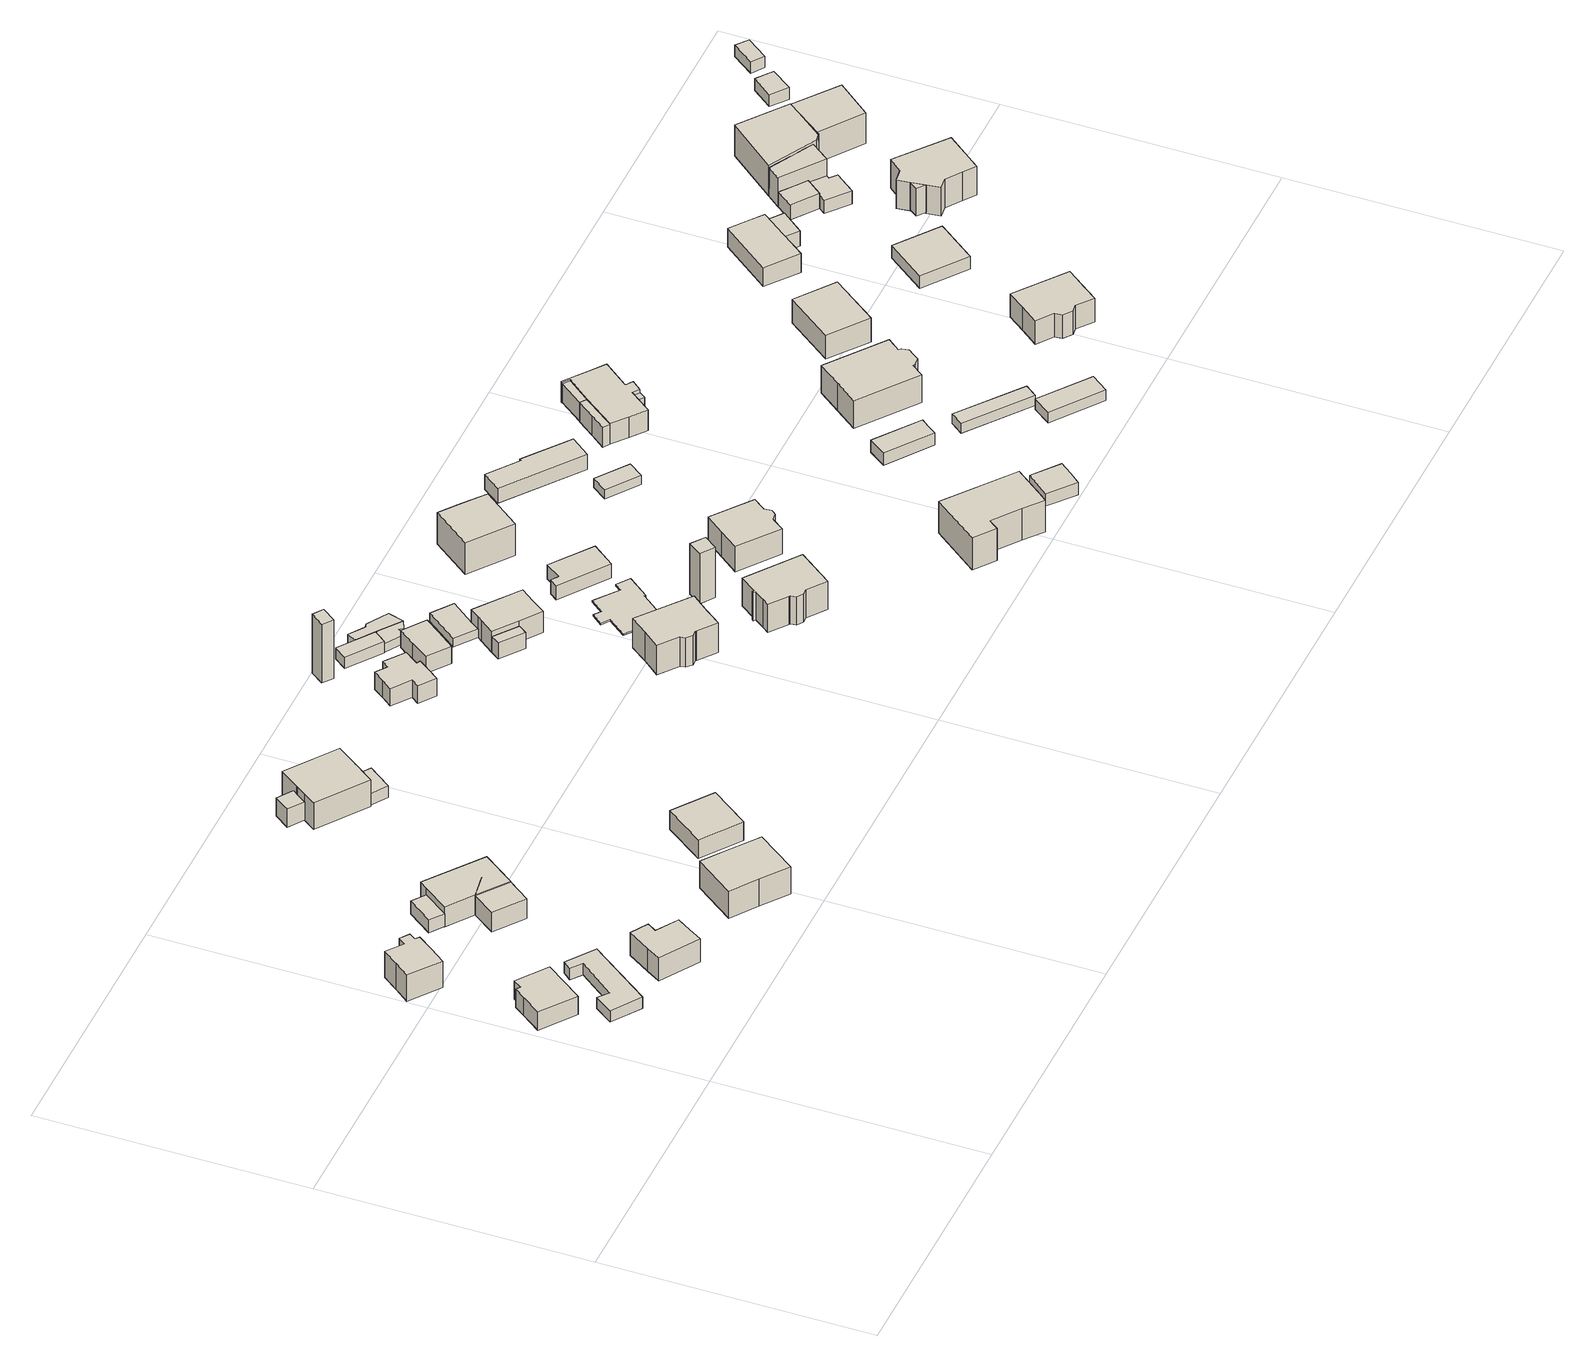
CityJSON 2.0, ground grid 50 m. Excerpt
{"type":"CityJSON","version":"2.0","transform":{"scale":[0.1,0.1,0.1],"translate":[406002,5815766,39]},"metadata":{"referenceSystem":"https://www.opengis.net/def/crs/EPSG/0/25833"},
"CityObjects":{
"building1":{"type":"Building","attributes":{"Gemeindeschluessel":"11000010","BezugspunktDach":"2200","function":"31001_1010","measuredHeight":4.3,"storeysAboveGround":1},"address":[{"country":"Germany","locality":"Berlin","thoroughfareNumber":"109","thoroughfareName":"Lehnitzstraße"}],"geometry":[{"type":"Solid","lod":"1","boundaries":[[[[0,1,2,3,4,5,6,7]],[[8,9,10,11,12,13,14,15]],[[8,15,7,6]],[[9,8,6,5]],[[10,9,5,4]],[[11,10,4,3]],[[12,11,3,2]],[[13,12,2,1]],[[14,13,1,0]],[[15,14,0,7]]]]}]},
"building2":{"type":"Building","attributes":{"Gemeindeschluessel":"11000010","BezugspunktDach":"2200","function":"31001_1010","measuredHeight":7.33,"storeysAboveGround":1},"address":[{"country":"Germany","locality":"Berlin","thoroughfareNumber":"107","thoroughfareName":"Lehnitzstraße"}],"geometry":[{"type":"Solid","lod":"1","boundaries":[[[[16,17,18,19,20,21,22,23,24,25]],[[26,27,28,29,30,31,32,33,34,35]],[[26,35,25,24]],[[27,26,24,23]],[[28,27,23,22]],[[29,28,22,21]],[[30,29,21,20]],[[31,30,20,19]],[[32,31,19,18]],[[33,32,18,17]],[[34,33,17,16]],[[35,34,16,25]]]]}]},
"building3":{"type":"Building","attributes":{"Gemeindeschluessel":"11000010","BezugspunktDach":"2200","function":"31001_2723","measuredHeight":3.1,"storeysAboveGround":1},"address":[{"country":"Germany","locality":"Berlin","thoroughfareNumber":"109 (1)","thoroughfareName":"Lehnitzstraße"}],"geometry":[{"type":"Solid","lod":"1","boundaries":[[[[36,37,38,39,40,41,42,43]],[[44,45,46,47,48,49,50,51]],[[44,51,43,42]],[[45,44,42,41]],[[46,45,41,40]],[[47,46,40,39]],[[48,47,39,38]],[[49,48,38,37]],[[50,49,37,36]],[[51,50,36,43]]]]}]},
"building4":{"type":"Building","attributes":{"Gemeindeschluessel":"11000010","BezugspunktDach":"2200","function":"31001_1010","measuredHeight":5.7,"storeysAboveGround":1},"address":[{"country":"Germany","locality":"Berlin","thoroughfareNumber":"100","thoroughfareName":"Paul-Wegener-Straße"}],"geometry":[{"type":"Solid","lod":"1","boundaries":[[[[52,53,54,55,56,57,58,59]],[[60,61,62,63,64,65,66,67]],[[60,67,59,58]],[[61,60,58,57]],[[62,61,57,56]],[[63,62,56,55]],[[64,63,55,54]],[[65,64,54,53]],[[66,65,53,52]],[[67,66,52,59]]]]}]},
"building5":{"type":"Building","attributes":{"Gemeindeschluessel":"11000010","BezugspunktDach":"2200","function":"31001_2463","measuredHeight":2.73,"storeysAboveGround":1},"address":[{"country":"Germany","locality":"Berlin","thoroughfareNumber":"98 (1)","thoroughfareName":"Paul-Wegener-Straße"}],"geometry":[{"type":"Solid","lod":"1","boundaries":[[[[68,69,70,71]],[[72,73,74,75]],[[72,75,71,70]],[[73,72,70,69]],[[74,73,69,68]],[[75,74,68,71]]]]}]},
"building6":{"type":"Building","attributes":{"Gemeindeschluessel":"11000010","function":"31001_1010"},"address":[{"country":"Germany","locality":"Berlin","thoroughfareNumber":"98","thoroughfareName":"Paul-Wegener-Straße"}],"children":["building6-1","building6-2"]},
"building6-1":{"type":"BuildingPart","attributes":{"BezugspunktDach":"2200","measuredHeight":5.23,"storeysAboveGround":1},"parents":["building6"],"geometry":[{"type":"Solid","lod":"1","boundaries":[[[[76,77,78,79,80,81]],[[82,83,84,85,86,87]],[[82,87,81,80]],[[83,82,80,79]],[[84,83,79,78]],[[85,84,78,77]],[[86,85,77,76]],[[87,86,76,81]]]]}]},
"building6-2":{"type":"BuildingPart","attributes":{"BezugspunktDach":"2200","measuredHeight":5.06,"storeysAboveGround":1},"parents":["building6"],"geometry":[{"type":"Solid","lod":"1","boundaries":[[[[88,89,90,91,92]],[[86,93,85,94,95]],[[86,95,92,91]],[[93,86,91,90]],[[85,93,90,89]],[[94,85,89,88]],[[95,94,88,92]]]]}]},
"building7":{"type":"Building","attributes":{"Gemeindeschluessel":"11000010","BezugspunktDach":"2200","function":"31001_1010","measuredHeight":5.79,"storeysAboveGround":2},"address":[{"country":"Germany","locality":"Berlin","thoroughfareNumber":"102, 102A","thoroughfareName":"Paul-Wegener-Straße"}],"geometry":[{"type":"Solid","lod":"1","boundaries":[[[[96,97,98,99,100,101]],[[102,103,104,105,106,107]],[[102,107,101,100]],[[103,102,100,99]],[[104,103,99,98]],[[105,104,98,97]],[[106,105,97,96]],[[107,106,96,101]]]]}]},
"building8":{"type":"Building","attributes":{"Gemeindeschluessel":"11000010","BezugspunktDach":"2200","function":"31001_1010","measuredHeight":4.45,"storeysAboveGround":1},"address":[{"country":"Germany","locality":"Berlin","thoroughfareNumber":"102B","thoroughfareName":"Paul-Wegener-Straße"}],"geometry":[{"type":"Solid","lod":"1","boundaries":[[[[108,109,110,111]],[[112,113,114,115]],[[112,115,111,110]],[[113,112,110,109]],[[114,113,109,108]],[[115,114,108,111]]]]}]},
"building9":{"type":"Building","attributes":{"Gemeindeschluessel":"11000010","function":"31001_1010"},"address":[{"country":"Germany","locality":"Berlin","thoroughfareNumber":"97","thoroughfareName":"Paul-Wegener-Straße"}],"children":["building9-1","building9-2"]},
"building9-1":{"type":"BuildingPart","attributes":{"BezugspunktDach":"2200","measuredHeight":7.8,"storeysAboveGround":2},"parents":["building9"],"geometry":[{"type":"MultiSurface","lod":"1","boundaries":[[[116,117,118,119,120,121,122,123,124,125]],[[126,127,128,129,130,131,132,133,134,135]],[[126,135,125,124]],[[136,137,124,123]],[[127,126,138,139,140]],[[141,136,140,142,128,127,123,122]],[[129,128,142,143,144,141,122,121]],[[130,129,121,120]],[[131,130,120,119]],[[132,131,119,118]],[[133,132,118,117]],[[134,133,117,116]],[[135,134,116,125]],[[140,139,138,137,136]],[[142,140,136,141]],[[141,144,143,142]]]}]},
"building9-2":{"type":"BuildingPart","attributes":{"BezugspunktDach":"2200","measuredHeight":3.85,"storeysAboveGround":2},"parents":["building9"],"geometry":[{"type":"MultiSurface","lod":"1","boundaries":[[[137,144,145,146]],[[147,143,139,148]],[[147,148,146,145]],[[143,147,145,144]],[[148,139,137,146]],[[139,140,136,137]],[[142,141,136,140]],[[143,144,141,142]]]}]},
"building10":{"type":"Building","attributes":{"Gemeindeschluessel":"11000010","BezugspunktDach":"2200","function":"31001_2463","measuredHeight":2.46,"storeysAboveGround":1},"address":[{"country":"Germany","locality":"Berlin","thoroughfareNumber":"97 (1)","thoroughfareName":"Paul-Wegener-Straße"}],"geometry":[{"type":"Solid","lod":"1","boundaries":[[[[149,150,151,152]],[[131,153,154,155]],[[131,155,152,151]],[[153,131,151,150]],[[154,153,150,149]],[[155,154,149,152]]]]}]},
"building11":{"type":"Building","attributes":{"Gemeindeschluessel":"11000010","BezugspunktDach":"2200","function":"31001_1010","measuredHeight":6.03,"storeysAboveGround":1},"address":[{"country":"Germany","locality":"Berlin","thoroughfareNumber":"99","thoroughfareName":"Paul-Wegener-Straße"}],"geometry":[{"type":"Solid","lod":"1","boundaries":[[[[156,157,158,159,160,161,162,163,164,165,166,167]],[[168,169,170,171,172,173,174,175,176,177,178,179]],[[168,179,167,166]],[[169,168,166,165]],[[170,169,165,164]],[[171,170,164,163]],[[172,171,163,162]],[[173,172,162,161]],[[174,173,161,160]],[[175,174,160,159]],[[176,175,159,158]],[[177,176,158,157]],[[178,177,157,156]],[[179,178,156,167]]]]}]},
"building12":{"type":"Building","attributes":{"Gemeindeschluessel":"11000010","BezugspunktDach":"2200","function":"31001_2723","measuredHeight":12.54,"storeysAboveGround":1},"address":[{"country":"Germany","locality":"Berlin","thoroughfareNumber":"103 (1)","thoroughfareName":"Lehnitzstraße"}],"geometry":[{"type":"Solid","lod":"1","boundaries":[[[[180,181,182,183]],[[184,185,186,187]],[[184,187,183,182]],[[185,184,182,181]],[[186,185,181,180]],[[187,186,180,183]]]]}]},
"building13":{"type":"Building","attributes":{"Gemeindeschluessel":"11000010","BezugspunktDach":"2200","function":"31001_2000","measuredHeight":2.83,"storeysAboveGround":1},"address":[{"country":"Germany","locality":"Berlin","thoroughfareNumber":"99 (1)","thoroughfareName":"Paul-Wegener-Straße"}],"geometry":[{"type":"Solid","lod":"1","boundaries":[[[[188,189,190,191,192]],[[193,194,195,196,197]],[[193,197,192,191]],[[194,193,191,190]],[[195,194,190,189]],[[196,195,189,188]],[[197,196,188,192]]]]}]},
"building14":{"type":"Building","attributes":{"Gemeindeschluessel":"11000010","BezugspunktDach":"2200","function":"31001_2723","measuredHeight":3.94,"storeysAboveGround":1},"address":[{"country":"Germany","locality":"Berlin","thoroughfareNumber":"99 (3)","thoroughfareName":"Paul-Wegener-Straße"}],"geometry":[{"type":"Solid","lod":"1","boundaries":[[[[198,199,200,201,202,203]],[[204,205,206,207,208,209]],[[204,209,203,202]],[[205,204,202,201]],[[206,205,201,200]],[[207,206,200,199]],[[208,207,199,198]],[[209,208,198,203]]]]}]},
"building15":{"type":"Building","attributes":{"Gemeindeschluessel":"11000010","BezugspunktDach":"2200","function":"31001_2723","measuredHeight":1.78,"storeysAboveGround":1},"address":[{"country":"Germany","locality":"Berlin","thoroughfareNumber":"99 (2)","thoroughfareName":"Paul-Wegener-Straße"}],"geometry":[{"type":"Solid","lod":"1","boundaries":[[[[210,211,212,213,214,215,216]],[[217,218,219,220,221,222,223]],[[217,223,216,215]],[[218,217,215,214]],[[219,218,214,213]],[[220,219,213,212]],[[221,220,212,211]],[[222,221,211,210]],[[223,222,210,216]]]]}]},
"building16":{"type":"Building","attributes":{"Gemeindeschluessel":"11000010","BezugspunktDach":"2200","function":"31001_2723","measuredHeight":1.77,"storeysAboveGround":1},"address":[{"country":"Germany","locality":"Berlin","thoroughfareNumber":"101 (2)","thoroughfareName":"Lehnitzstraße"}],"geometry":[{"type":"Solid","lod":"1","boundaries":[[[[214,213,224,225,226,227,228]],[[229,230,231,232,219,218,233]],[[229,233,228,227]],[[230,229,227,226]],[[231,230,226,225]],[[232,231,225,224]],[[219,232,224,213]],[[218,219,213,214]],[[233,218,214,228]]]]}]},
"building17":{"type":"Building","attributes":{"Gemeindeschluessel":"11000010","BezugspunktDach":"2200","function":"31001_1010","measuredHeight":7.91,"storeysAboveGround":2},"address":[{"country":"Germany","locality":"Berlin","thoroughfareNumber":"103","thoroughfareName":"Paul-Wegener-Straße"}],"geometry":[{"type":"Solid","lod":"1","boundaries":[[[[234,235,236,237,238,239,240,241,242,243,244,245]],[[246,247,248,249,250,251,252,253,254,255,256,257]],[[246,257,245,244]],[[247,246,244,243]],[[248,247,243,242]],[[249,248,242,241]],[[250,249,241,240]],[[251,250,240,239]],[[252,251,239,238]],[[253,252,238,237]],[[254,253,237,236]],[[255,254,236,235]],[[256,255,235,234]],[[257,256,234,245]]]]}]},
"building18":{"type":"Building","attributes":{"Gemeindeschluessel":"11000010","function":"31001_1010"},"address":[{"country":"Germany","locality":"Berlin","thoroughfareNumber":"101","thoroughfareName":"Paul-Wegener-Straße"}],"children":["building18-1","building18-2"]},
"building18-1":{"type":"BuildingPart","attributes":{"BezugspunktDach":"2200","measuredHeight":5.55,"storeysAboveGround":1},"parents":["building18"],"geometry":[{"type":"MultiSurface","lod":"1","boundaries":[[[258,259,260,261,262,263,264,265]],[[266,267,268,269,270,271,272,273]],[[266,273,265,264]],[[267,266,264,263]],[[268,267,263,262]],[[269,268,262,261]],[[270,269,261,260]],[[271,270,260,259]],[[272,271,259,258]],[[274,275,272,258,265]],[[276,273,272,275,274]]]}]},
"building18-2":{"type":"BuildingPart","attributes":{"BezugspunktDach":"2200","measuredHeight":3.36,"storeysAboveGround":1},"parents":["building18"],"geometry":[{"type":"Solid","lod":"1","boundaries":[[[[277,275,274,278]],[[273,272,279,280]],[[273,280,278,274]],[[279,272,275,277]],[[280,279,277,278]],[[273,274,275,272]]]]}]},
"building19":{"type":"Building","attributes":{"Gemeindeschluessel":"11000010","BezugspunktDach":"2200","function":"31001_2000","measuredHeight":1.74,"storeysAboveGround":1},"address":[{"country":"Germany","locality":"Berlin","thoroughfareNumber":"101 (1)","thoroughfareName":"Paul-Wegener-Straße"}],"geometry":[{"type":"Solid","lod":"1","boundaries":[[[[281,282,283,284,285]],[[286,287,268,267,288]],[[286,288,285,284]],[[287,286,284,283]],[[268,287,283,282]],[[267,268,282,281]],[[288,267,281,285]]]]}]},
"building20":{"type":"Building","attributes":{"Gemeindeschluessel":"11000010","BezugspunktDach":"2200","function":"31001_1010","measuredHeight":0.21,"storeysAboveGround":1},"address":[{"country":"Germany","locality":"Berlin","thoroughfareNumber":"132","thoroughfareName":"Summter Straße"}],"geometry":[{"type":"Solid","lod":"1","boundaries":[[[[289,290,291,292,293,294,295,296,297,298,299,300]],[[301,302,303,304,305,306,307,308,309,310,311,312]],[[301,312,300,299]],[[302,301,299,298]],[[303,302,298,297]],[[304,303,297,296]],[[305,304,296,295]],[[306,305,295,294]],[[307,306,294,293]],[[308,307,293,292]],[[309,308,292,291]],[[310,309,291,290]],[[311,310,290,289]],[[312,311,289,300]]]]}]},
"building21":{"type":"Building","attributes":{"Gemeindeschluessel":"11000010","BezugspunktDach":"2200","function":"31001_1010","measuredHeight":7.6,"storeysAboveGround":2},"address":[{"country":"Germany","locality":"Berlin","thoroughfareNumber":"134","thoroughfareName":"Summter Straße"}],"geometry":[{"type":"Solid","lod":"1","boundaries":[[[[313,314,315,316,317,318,319,320,321,322,323,324,325,326,327,328]],[[329,330,331,332,333,334,335,336,337,338,339,340,341,342,343,344]],[[329,344,328,327]],[[330,329,327,326]],[[331,330,326,325]],[[332,331,325,324]],[[333,332,324,323]],[[334,333,323,322]],[[335,334,322,321]],[[336,335,321,320]],[[337,336,320,319]],[[338,337,319,318]],[[339,338,318,317]],[[340,339,317,316]],[[341,340,316,315]],[[342,341,315,314]],[[343,342,314,313]],[[344,343,313,328]]]]}]},
"building22":{"type":"Building","attributes":{"Gemeindeschluessel":"11000010","BezugspunktDach":"2200","function":"31001_2723","measuredHeight":10.75,"storeysAboveGround":1},"address":[{"country":"Germany","locality":"Berlin","thoroughfareNumber":"132A (1)","thoroughfareName":"Summter Straße"}],"geometry":[{"type":"Solid","lod":"1","boundaries":[[[[345,346,347,348]],[[349,350,351,352]],[[349,352,348,347]],[[350,349,347,346]],[[351,350,346,345]],[[352,351,345,348]]]]}]},
"building23":{"type":"Building","attributes":{"Gemeindeschluessel":"11000010","BezugspunktDach":"2200","function":"31001_2700","measuredHeight":3,"storeysAboveGround":1},"address":[{"country":"Germany","locality":"Berlin","thoroughfareNumber":"132 (1)","thoroughfareName":"Summter Straße"}],"geometry":[{"type":"Solid","lod":"1","boundaries":[[[[353,354,355,356,357,358]],[[359,360,361,362,363,364]],[[359,364,358,357]],[[360,359,357,356]],[[361,360,356,355]],[[362,361,355,354]],[[363,362,354,353]],[[364,363,353,358]]]]}]},
"building24":{"type":"Building","attributes":{"Gemeindeschluessel":"11000010","BezugspunktDach":"2200","function":"31001_1010","measuredHeight":8.69,"storeysAboveGround":1},"address":[{"country":"Germany","locality":"Berlin","thoroughfareNumber":"130","thoroughfareName":"Summter Straße"}],"geometry":[{"type":"Solid","lod":"1","boundaries":[[[[365,366,367,368,369]],[[370,371,372,373,374]],[[370,374,369,368]],[[371,370,368,367]],[[372,371,367,366]],[[373,372,366,365]],[[374,373,365,369]]]]}]},
"building25":{"type":"Building","attributes":{"Gemeindeschluessel":"11000010","BezugspunktDach":"2200","function":"31001_1010","measuredHeight":7.36,"storeysAboveGround":2},"address":[{"country":"Germany","locality":"Berlin","thoroughfareNumber":"132A","thoroughfareName":"Summter Straße"}],"geometry":[{"type":"Solid","lod":"1","boundaries":[[[[375,376,377,378,379,380,381,382,383,384]],[[385,386,387,388,389,390,391,392,393,394]],[[385,394,384,383]],[[386,385,383,382]],[[387,386,382,381]],[[388,387,381,380]],[[389,388,380,379]],[[390,389,379,378]],[[391,390,378,377]],[[392,391,377,376]],[[393,392,376,375]],[[394,393,375,384]]]]}]},
"building26":{"type":"Building","attributes":{"Gemeindeschluessel":"11000010","BezugspunktDach":"2200","function":"31001_1010","measuredHeight":6.87,"storeysAboveGround":2},"address":[{"country":"Germany","locality":"Berlin","thoroughfareNumber":"133","thoroughfareName":"Summter Straße"}],"geometry":[{"type":"Solid","lod":"1","boundaries":[[[[395,396,397,398,399,400,401,402]],[[403,404,405,406,407,408,409,410]],[[403,410,402,401]],[[404,403,401,400]],[[405,404,400,399]],[[406,405,399,398]],[[407,406,398,397]],[[408,407,397,396]],[[409,408,396,395]],[[410,409,395,402]]]]}]},
"building27":{"type":"Building","attributes":{"Gemeindeschluessel":"11000010","BezugspunktDach":"2200","function":"31001_2000","measuredHeight":2.69,"storeysAboveGround":1},"address":[{"country":"Germany","locality":"Berlin","thoroughfareNumber":"130 (1)","thoroughfareName":"Summter Straße"}],"geometry":[{"type":"Solid","lod":"1","boundaries":[[[[411,412,413,414]],[[415,416,417,418]],[[415,418,414,413]],[[416,415,413,412]],[[417,416,412,411]],[[418,417,411,414]]]]}]},
"building28":{"type":"Building","attributes":{"Gemeindeschluessel":"11000010","BezugspunktDach":"2200","function":"31001_1313","measuredHeight":3.2,"storeysAboveGround":1},"address":[{"country":"Germany","locality":"Berlin","thoroughfareNumber":"128A (1)","thoroughfareName":"Summter Straße"}],"geometry":[{"type":"Solid","lod":"1","boundaries":[[[[419,420,421,422,423,424]],[[425,426,427,428,429,430]],[[425,430,424,423]],[[426,425,423,422]],[[427,426,422,421]],[[428,427,421,420]],[[429,428,420,419]],[[430,429,419,424]]]]}]},
"building29":{"type":"Building","attributes":{"Gemeindeschluessel":"11000010","BezugspunktDach":"2200","function":"31001_1310","measuredHeight":2.89,"storeysAboveGround":1},"address":[{"country":"Germany","locality":"Berlin","thoroughfareNumber":"133 (1)","thoroughfareName":"Summter Straße"}],"geometry":[{"type":"Solid","lod":"1","boundaries":[[[[431,432,433,434,435]],[[436,437,438,439,440]],[[436,440,435,434]],[[437,436,434,433]],[[438,437,433,432]],[[439,438,432,431]],[[440,439,431,435]]]]}]},
"building30":{"type":"Building","attributes":{"Gemeindeschluessel":"11000010","BezugspunktDach":"2200","function":"31001_1312","measuredHeight":2.81,"storeysAboveGround":1},"address":[{"country":"Germany","locality":"Berlin","thoroughfareNumber":"131 (1)","thoroughfareName":"Summter Straße"}],"geometry":[{"type":"Solid","lod":"1","boundaries":[[[[441,442,443,444,445]],[[446,447,448,449,450]],[[446,450,445,444]],[[447,446,444,443]],[[448,447,443,442]],[[449,448,442,441]],[[450,449,441,445]]]]}]},
"building31":{"type":"Building","attributes":{"Gemeindeschluessel":"11000010","function":"31001_1010"},"address":[{"country":"Germany","locality":"Berlin","thoroughfareNumber":"128A","thoroughfareName":"Summter Straße"}],"children":["building31-1","building31-2"]},
"building31-1":{"type":"BuildingPart","attributes":{"BezugspunktDach":"2200","measuredHeight":5.01,"storeysAboveGround":1},"parents":["building31"],"geometry":[{"type":"MultiSurface","lod":"1","boundaries":[[[451,452,453,454,455,456,457,458,459,460,461,462,463,464]],[[465,466,467,468,469,470,471,472,473,474,475,476,477,478]],[[479,480,481,478,464,463]],[[466,465,463,462]],[[467,466,462,461]],[[468,467,461,460]],[[469,468,460,459]],[[470,469,459,458]],[[471,470,458,457]],[[472,471,457,456]],[[473,472,456,455]],[[474,473,455,454]],[[475,474,454,453]],[[476,475,453,452]],[[477,476,452,451]],[[478,477,451,464]],[[465,478,481,480,479]]]}]},
"building31-2":{"type":"BuildingPart","attributes":{"BezugspunktDach":"2200","measuredHeight":4.16,"storeysAboveGround":1},"parents":["building31"],"geometry":[{"type":"MultiSurface","lod":"1","boundaries":[[[481,480,482,483,484]],[[485,486,465,478,487]],[[485,487,484,483]],[[486,485,483,482]],[[465,486,482,480]],[[487,478,481,484]],[[488,478,465,480,481]]]}]},
"building32":{"type":"Building","attributes":{"Gemeindeschluessel":"11000010","BezugspunktDach":"2200","function":"51009_1610","measuredHeight":4.06,"storeysAboveGround":0},"address":[{"country":"Germany","locality":"Berlin"}],"geometry":[{"type":"Solid","lod":"1","boundaries":[[[[480,489,490,482]],[[491,492,493,494]],[[491,494,482,490]],[[492,491,490,489]],[[493,492,489,480]],[[494,493,480,482]]]]}]},
"building33":{"type":"Building","attributes":{"Gemeindeschluessel":"11000010","BezugspunktDach":"2200","function":"51009_1610","measuredHeight":3.71,"storeysAboveGround":0},"address":[{"country":"Germany","locality":"Berlin"}],"geometry":[{"type":"Solid","lod":"1","boundaries":[[[[495,496,497,498]],[[474,473,499,475]],[[474,475,498,497]],[[473,474,497,496]],[[499,473,496,495]],[[475,499,495,498]]]]}]},
"building34":{"type":"Building","attributes":{"Gemeindeschluessel":"11000010","BezugspunktDach":"2200","function":"31001_2723","measuredHeight":2.06,"storeysAboveGround":1},"address":[{"country":"Germany","locality":"Berlin","thoroughfareNumber":"131 (2)","thoroughfareName":"Summter Straße"}],"geometry":[{"type":"Solid","lod":"1","boundaries":[[[[500,501,502,503]],[[504,505,506,507]],[[504,507,503,502]],[[505,504,502,501]],[[506,505,501,500]],[[507,506,500,503]]]]}]},
"building35":{"type":"Building","attributes":{"Gemeindeschluessel":"11000010","BezugspunktDach":"2200","function":"31001_1010","measuredHeight":8.09,"storeysAboveGround":1},"address":[{"country":"Germany","locality":"Berlin","thoroughfareNumber":"129A, 129B","thoroughfareName":"Summter Straße"}],"geometry":[{"type":"Solid","lod":"1","boundaries":[[[[508,509,510,511,512,513,514,515,516,517,518,519]],[[520,521,522,523,524,525,526,527,528,529,530,531]],[[520,531,519,518]],[[521,520,518,517]],[[522,521,517,516]],[[523,522,516,515]],[[524,523,515,514]],[[525,524,514,513]],[[526,525,513,512]],[[527,526,512,511]],[[528,527,511,510]],[[529,528,510,509]],[[530,529,509,508]],[[531,530,508,519]]]]}]},
"building36":{"type":"Building","attributes":{"Gemeindeschluessel":"11000010","BezugspunktDach":"2200","function":"31001_2723","measuredHeight":2.29,"storeysAboveGround":1},"address":[{"country":"Germany","locality":"Berlin","thoroughfareNumber":"109 (2)","thoroughfareName":"Paul-Wegener-Straße"}],"geometry":[{"type":"Solid","lod":"1","boundaries":[[[[532,533,534,535]],[[536,537,538,539]],[[536,539,535,534]],[[537,536,534,533]],[[538,537,533,532]],[[539,538,532,535]]]]}]},
"building37":{"type":"Building","attributes":{"Gemeindeschluessel":"11000010","BezugspunktDach":"2200","function":"31001_1010","measuredHeight":5.97,"storeysAboveGround":1},"address":[{"country":"Germany","locality":"Berlin","thoroughfareNumber":"127","thoroughfareName":"Summter Straße"}],"geometry":[{"type":"Solid","lod":"1","boundaries":[[[[540,541,542,543]],[[544,545,546,547]],[[544,547,543,542]],[[545,544,542,541]],[[546,545,541,540]],[[547,546,540,543]]]]}]},
"building38":{"type":"Building","attributes":{"Gemeindeschluessel":"11000010","BezugspunktDach":"2200","function":"31001_1010","measuredHeight":6.82,"storeysAboveGround":1},"address":[{"country":"Germany","locality":"Berlin","thoroughfareNumber":"129","thoroughfareName":"Summter Straße"}],"geometry":[{"type":"Solid","lod":"1","boundaries":[[[[548,549,550,551,552,553,554,555,556,557]],[[558,559,560,561,562,563,564,565,566,567]],[[558,567,557,556]],[[559,558,556,555]],[[560,559,555,554]],[[561,560,554,553]],[[562,561,553,552]],[[563,562,552,551]],[[564,563,551,550]],[[565,564,550,549]],[[566,565,549,548]],[[567,566,548,557]]]]}]},
"building39":{"type":"Building","attributes":{"Gemeindeschluessel":"11000010","function":"31001_1010"},"address":[{"country":"Germany","locality":"Berlin","thoroughfareNumber":"125","thoroughfareName":"Summter Straße"}],"children":["building39-1","building39-2"]},
"building39-1":{"type":"BuildingPart","attributes":{"BezugspunktDach":"2200","measuredHeight":4.75,"storeysAboveGround":1},"parents":["building39"],"geometry":[{"type":"Solid","lod":"1","boundaries":[[[[568,569,570,571,572,573,574]],[[575,576,577,578,579,580,581]],[[575,581,574,573]],[[576,575,573,572]],[[577,576,572,571]],[[578,577,571,570]],[[579,578,570,569],[579,582,583,578]],[[580,579,569,568]],[[581,580,568,574]],[[582,579,578,583]]]]}]},
"building39-2":{"type":"BuildingPart","attributes":{"BezugspunktDach":"2200","measuredHeight":3.25,"storeysAboveGround":1},"parents":["building39"],"geometry":[{"type":"Solid","lod":"1","boundaries":[[[[584,585,583,582]],[[578,586,587,579]],[[586,578,583,585]],[[587,586,585,584]],[[579,587,584,582]],[[578,579,582,583]]]]}]},
"building40":{"type":"Building","attributes":{"Gemeindeschluessel":"11000010","BezugspunktDach":"2200","function":"31001_2000","measuredHeight":2.66,"storeysAboveGround":1},"address":[{"country":"Germany","locality":"Berlin","thoroughfareNumber":"127 (1)","thoroughfareName":"Summter Straße"}],"geometry":[{"type":"Solid","lod":"1","boundaries":[[[[588,589,590,591]],[[592,593,594,595]],[[592,595,591,590]],[[593,592,590,589]],[[594,593,589,588]],[[595,594,588,591]]]]}]},
"building41":{"type":"Building","attributes":{"Gemeindeschluessel":"11000010","BezugspunktDach":"2200","function":"31001_2463","measuredHeight":3.67,"storeysAboveGround":1},"address":[{"country":"Germany","locality":"Berlin","thoroughfareNumber":"125 (1)","thoroughfareName":"Summter Straße"}],"geometry":[{"type":"Solid","lod":"1","boundaries":[[[[596,597,598,599,600]],[[601,602,603,604,605]],[[601,605,600,599]],[[602,601,599,598]],[[603,602,598,597]],[[604,603,597,596]],[[605,604,596,600]]]]}]},
"building42":{"type":"Building","attributes":{"Gemeindeschluessel":"11000010","BezugspunktDach":"2200","function":"51009_1610","measuredHeight":5.8,"storeysAboveGround":0},"address":[{"country":"Germany","locality":"Berlin"}],"geometry":[{"type":"Solid","lod":"1","boundaries":[[[[606,607,608]],[[609,610,611]],[[609,611,608,607]],[[610,609,607,606]],[[611,610,606,608]]]]}]},
"building43":{"type":"Building","attributes":{"Gemeindeschluessel":"11000010","BezugspunktDach":"2200","function":"31001_2723","measuredHeight":2.79,"storeysAboveGround":1},"address":[{"country":"Germany","locality":"Berlin","thoroughfareNumber":"125 (2)","thoroughfareName":"Summter Straße"}],"geometry":[{"type":"Solid","lod":"1","boundaries":[[[[612,613,614,615,616,617,618]],[[604,603,619,620,621,622,623]],[[604,623,618,617]],[[603,604,617,616]],[[619,603,616,615]],[[620,619,615,614]],[[621,620,614,613]],[[622,621,613,612]],[[623,622,612,618]]]]}]},
"building44":{"type":"Building","attributes":{"Gemeindeschluessel":"11000010","function":"31001_1010"},"address":[{"country":"Germany","locality":"Berlin","thoroughfareNumber":"125A","thoroughfareName":"Summter Straße"}],"children":["building44-1","building44-2","building44-3"]},
"building44-1":{"type":"BuildingPart","attributes":{"BezugspunktDach":"2200","measuredHeight":6.01,"storeysAboveGround":2},"parents":["building44"],"geometry":[{"type":"Solid","lod":"1","boundaries":[[[[607,606,624,625,626,627,628,629,630,631,632]],[[633,634,635,636,637,638,639,640,641,642,643]],[[633,643,632,631]],[[634,633,631,630]],[[635,634,630,629]],[[636,635,629,628]],[[637,636,628,627]],[[638,637,627,626]],[[639,638,626,625]],[[640,639,625,624]],[[641,640,624,606]],[[642,641,606,607]],[[643,642,607,632]]]]}]},
"building44-2":{"type":"BuildingPart","attributes":{"BezugspunktDach":"2200","measuredHeight":3.12,"storeysAboveGround":2},"parents":["building44"],"geometry":[{"type":"Solid","lod":"1","boundaries":[[[[644,645,646]],[[647,648,649]],[[647,649,646,645]],[[648,647,645,644]],[[649,648,644,646]]]]}]},
"building44-3":{"type":"BuildingPart","attributes":{"BezugspunktDach":"2200","measuredHeight":5.79,"storeysAboveGround":2},"parents":["building44"],"geometry":[{"type":"Solid","lod":"1","boundaries":[[[[607,631,632]],[[650,651,652]],[[650,652,632,631]],[[651,650,631,607]],[[652,651,607,632]]]]}]},
"building45":{"type":"Building","attributes":{"Gemeindeschluessel":"11000010","function":"31001_1010"},"address":[{"country":"Germany","locality":"Berlin","thoroughfareNumber":"123","thoroughfareName":"Summter Straße"}],"children":["building45-1","building45-2","building45-3"]},
"building45-1":{"type":"BuildingPart","attributes":{"BezugspunktDach":"2200","measuredHeight":6.65,"storeysAboveGround":1},"parents":["building45"],"geometry":[{"type":"MultiSurface","lod":"1","boundaries":[[[653,654,655,656,657]],[[658,659,660,661,662]],[[658,662,657,656]],[[659,658,656,655]],[[660,663,664,665,659,655,654]],[[661,660,654,653]],[[662,666,667,668,669,661,653,657]],[[659,665,664,663]],[[669,668,667,666,662]]]}]},
"building45-2":{"type":"BuildingPart","attributes":{"BezugspunktDach":"2200","measuredHeight":8.21,"storeysAboveGround":1},"parents":["building45"],"geometry":[{"type":"Solid","lod":"1","boundaries":[[[[670,671,665,664]],[[659,672,673,663]],[[672,659,665,671]],[[673,672,671,670]],[[663,673,670,664]],[[659,663,664,665]]]]}]},
"building45-3":{"type":"BuildingPart","attributes":{"BezugspunktDach":"2200","measuredHeight":8.1,"storeysAboveGround":1},"parents":["building45"],"geometry":[{"type":"Solid","lod":"1","boundaries":[[[[674,675,667,666,676]],[[662,668,677,678,679]],[[662,679,676,666]],[[678,677,675,674]],[[679,678,674,676]],[[668,662,666,667]],[[677,668,667,675]]]]}]},
"building46":{"type":"Building","attributes":{"Gemeindeschluessel":"11000010","BezugspunktDach":"2200","function":"31001_1313","measuredHeight":2.73,"storeysAboveGround":1},"address":[{"country":"Germany","locality":"Berlin","thoroughfareNumber":"121 (1)","thoroughfareName":"Summter Straße"}],"geometry":[{"type":"Solid","lod":"1","boundaries":[[[[680,681,682,683,684]],[[685,686,687,688,689]],[[685,689,684,683]],[[686,685,683,682]],[[687,686,682,681]],[[688,687,681,680]],[[689,688,680,684]]]]}]},
"building47":{"type":"Building","attributes":{"Gemeindeschluessel":"11000010","BezugspunktDach":"2200","function":"31001_1313","measuredHeight":2.4,"storeysAboveGround":1},"address":[{"country":"Germany","locality":"Berlin","thoroughfareNumber":"121 (2)","thoroughfareName":"Summter Straße"}],"geometry":[{"type":"Solid","lod":"1","boundaries":[[[[690,691,692,693]],[[694,695,696,697]],[[694,697,693,692]],[[695,694,692,691]],[[696,695,691,690]],[[697,696,690,693]]]]}]}
},
"vertices":[
[78,265,43],[105,301,43],[131,337,43],[76,377,43],[65,361,43],[57,367,43],[42,347,43],[16,311,43],[42,347,4],[57,367,4],[65,361,4],[76,377,4],[131,337,4],[105,301,4],[78,265,4],[16,311,4],
[58,497,61],[80,526,61],[101,555,61],[94,561,61],[102,573,61],[86,585,61],[76,572,61],[46,595,61],[24,566,61],[3,538,61],[24,566,5],[46,595,5],[76,572,5],[86,585,5],[102,573,5],[94,561,5],[101,555,5],[80,526,5],[58,497,5],[3,538,5],
[133,173,28],[219,289,28],[168,326,28],[156,311,28],[176,296,28],[123,227,28],[104,242,28],[80,209,28],[104,242,4],[123,227,4],[176,296,4],[156,311,4],[168,326,4],[219,289,4],[133,173,4],[80,209,4],
[278,129,54],[294,155,54],[310,181,54],[270,206,54],[281,223,54],[250,242,54],[223,200,54],[207,174,54],[223,200,5],[250,242,5],[281,223,5],[270,206,5],[310,181,5],[294,155,5],[278,129,5],[207,174,5],
[202,552,34],[236,598,34],[211,616,34],[177,570,34],[211,616,7],[236,598,7],[202,552,7],[177,570,7],
[249,517,49],[303,476,49],[347,536,49],[246,612,49],[236,598,49],[202,552,49],[236,598,6],[246,612,6],[347,536,6],[303,476,6],[249,517,6],[202,552,6],
[273,435,48],[303,476,48],[296,524,48],[249,517,48],[219,475,48],[296,524,6],[273,435,6],[219,475,6],
[447,93,63],[495,57,63],[549,130,63],[501,166,63],[453,201,63],[399,128,63],[453,201,5],[501,166,5],[549,130,5],[495,57,5],[447,93,5],[399,128,5],
[592,180,46],[644,251,46],[573,303,46],[521,232,46],[573,303,6],[644,251,6],[592,180,6],[521,232,6],
[441,780,64],[465,813,64],[469,819,64],[475,827,64],[497,858,64],[407,923,64],[381,887,64],[379,884,64],[367,867,64],[351,845,64],[367,867,7],[379,884,7],[381,887,7],[407,923,7],[497,858,7],[475,827,7],[469,819,7],[465,813,7],[441,780,7],[351,845,7],[379,884,47],[367,867,47],[367,867,28],[367,867,8],[379,884,8],[381,887,47],[381,887,8],[387,895,8],[387,895,47],
[359,914,47],[339,887,47],[359,914,8],[339,887,8],
[473,762,32],[505,805,32],[475,827,32],[443,783,32],[505,805,7],[473,762,7],[443,783,7],
[726,822,44],[715,808,44],[745,786,44],[770,820,44],[776,828,44],[769,832,44],[788,858,44],[752,885,44],[742,872,44],[722,887,44],[707,867,44],[692,847,44],[707,867,7],[722,887,7],[742,872,7],[752,885,7],[788,858,7],[769,832,7],[776,828,7],[770,820,7],[745,786,7],[715,808,7],[726,822,7],[692,847,7],
[722,960,133],[741,985,133],[722,998,133],[704,974,133],[722,998,7],[741,985,7],[722,960,7],[704,974,7],
[816,908,30],[825,920,30],[833,931,30],[771,976,30],[754,953,30],[771,976,6],[833,931,6],[825,920,6],[816,908,6],[754,953,6],
[831,795,43],[855,826,43],[879,858,43],[838,888,43],[814,857,43],[791,825,43],[814,857,7],[838,888,7],[879,858,7],[855,826,7],[831,795,7],[791,825,7],
[851,886,25],[859,900,25],[865,894,25],[882,901,25],[842,931,25],[833,931,25],[816,908,25],[833,931,7],[842,931,7],[882,901,7],[865,894,7],[859,900,7],[851,886,7],[816,908,7],
[891,931,25],[852,955,25],[844,953,25],[816,973,25],[807,956,25],[816,973,7],[844,953,7],[852,955,7],[891,931,7],[807,956,7],
[964,444,71],[966,434,71],[976,425,71],[987,426,71],[989,424,71],[1021,399,71],[1030,411,71],[1045,431,71],[1070,462,71],[979,534,71],[955,502,71],[930,471,71],[955,502,8],[979,534,8],[1070,462,8],[1045,431,8],[1030,411,8],[1021,399,8],[989,424,8],[987,426,8],[976,425,8],[966,434,8],[964,444,8],[930,471,8],
[923,712,53],[960,685,53],[979,711,53],[999,737,53],[920,796,53],[908,779,53],[901,770,53],[881,744,53],[901,770,8],[908,779,8],[920,796,8],[999,737,8],[979,711,8],[960,685,8],[923,712,8],[881,744,8],[881,744,42],[923,712,42],[881,744,12],
[911,696,42],[869,728,42],[911,696,8],[869,728,8],
[908,779,26],[920,796,26],[954,840,26],[916,868,26],[870,808,26],[916,868,8],[954,840,8],[870,808,8],
[1065,512,10],[1107,565,10],[1109,563,10],[1140,603,10],[1117,620,10],[1107,607,10],[1064,640,10],[1044,615,10],[1031,625,10],[1015,605,10],[1030,594,10],[1004,561,10],[1030,594,7],[1015,605,7],[1031,625,7],[1044,615,7],[1064,640,7],[1107,607,7],[1117,620,7],[1140,603,7],[1109,563,7],[1107,565,7],[1065,512,7],[1004,561,7],
[1131,318,68],[1133,317,68],[1135,306,68],[1146,298,68],[1157,299,68],[1191,274,68],[1215,306,68],[1239,338,68],[1146,407,68],[1124,377,68],[1120,379,68],[1119,377,68],[1118,376,68],[1121,373,68],[1108,355,68],[1099,343,68],[1108,355,8],[1121,373,8],[1118,376,8],[1119,377,8],[1120,379,8],[1124,377,8],[1146,407,8],[1239,338,8],[1215,306,8],[1191,274,8],[1157,299,8],[1146,298,8],[1135,306,8],[1133,317,8],[1131,318,8],[1099,343,8],
[1148,456,117],[1166,480,117],[1141,498,117],[1124,474,117],[1141,498,9],[1166,480,9],[1148,456,9],[1124,474,9],
[1133,634,37],[1165,676,37],[1091,731,37],[1070,702,37],[1058,711,37],[1047,697,37],[1058,711,7],[1070,702,7],[1091,731,7],[1165,676,7],[1133,634,7],[1047,697,7],
[1127,802,74],[1182,873,74],[1144,903,74],[1106,932,74],[1051,860,74],[1106,932,7],[1144,903,7],[1182,873,7],[1127,802,7],[1051,860,7],
[1295,397,61],[1312,420,61],[1325,421,61],[1329,426,61],[1333,431,61],[1331,444,61],[1348,467,61],[1278,521,61],[1251,486,61],[1224,451,61],[1251,486,7],[1278,521,7],[1348,467,7],[1331,444,7],[1333,431,7],[1329,426,7],[1325,421,7],[1312,420,7],[1295,397,7],[1224,451,7],
[1414,64,74],[1428,83,74],[1478,45,74],[1511,18,74],[1520,29,74],[1564,86,74],[1443,179,74],[1376,93,74],[1443,179,6],[1564,86,6],[1520,29,6],[1511,18,6],[1478,45,6],[1428,83,6],[1414,64,6],[1376,93,6],
[1370,677,29],[1391,705,29],[1334,747,29],[1313,719,29],[1334,747,10],[1391,705,10],[1370,677,10],[1313,719,10],
[1375,775,40],[1403,811,40],[1322,873,40],[1320,870,40],[1264,912,40],[1239,879,40],[1264,912,8],[1320,870,8],[1322,873,8],[1403,811,8],[1375,775,8],[1239,879,8],
[1618,3,34],[1636,24,34],[1653,46,34],[1605,84,34],[1571,41,34],[1605,84,8],[1653,46,8],[1636,24,8],[1618,3,8],[1571,41,8],
[1649,270,33],[1660,286,33],[1672,301,33],[1592,360,33],[1569,328,33],[1592,360,7],[1672,301,7],[1660,286,7],[1649,270,7],[1569,328,7],
[1477,742,52],[1505,720,52],[1527,749,52],[1536,761,52],[1548,752,52],[1563,770,52],[1550,779,52],[1588,827,52],[1559,849,52],[1519,880,52],[1517,877,52],[1529,868,52],[1494,824,52],[1449,764,52],[1494,824,8],[1529,868,8],[1517,877,8],[1519,880,8],[1559,849,8],[1588,827,8],[1550,779,8],[1563,770,8],[1548,752,8],[1536,761,8],[1527,749,8],[1505,720,8],[1477,742,8],[1449,764,8],[1494,824,17],[1494,824,50],[1449,764,50],
[1483,832,50],[1458,800,50],[1437,773,50],[1458,800,8],[1483,832,8],[1437,773,8],[1449,764,45],
[1529,868,50],[1517,877,50],[1517,877,9],[1529,868,9],[1494,824,9],[1483,832,9],
[1539,740,46],[1548,752,46],[1536,761,46],[1527,749,46],[1539,740,8],
[1805,155,28],[1822,177,28],[1710,264,28],[1693,241,28],[1710,264,7],[1822,177,7],[1805,155,7],[1693,241,7],
[1740,330,67],[1758,353,67],[1762,350,67],[1776,352,67],[1784,363,67],[1792,373,67],[1790,387,67],[1786,390,67],[1804,414,67],[1701,492,67],[1669,450,67],[1637,409,67],[1669,450,8],[1701,492,8],[1804,414,8],[1786,390,8],[1790,387,8],[1792,373,8],[1784,363,8],[1776,352,8],[1762,350,8],[1758,353,8],[1740,330,8],[1637,409,8],
[1860,52,30],[1884,84,30],[1795,151,30],[1771,118,30],[1795,151,7],[1884,84,7],[1860,52,7],[1771,118,7],
[1851,465,61],[1916,551,61],[1847,603,61],[1782,517,61],[1847,603,10],[1916,551,10],[1851,465,10],[1782,517,10],
[1977,191,59],[1979,177,59],[1995,165,59],[2009,167,59],[2038,144,59],[2062,176,59],[2087,208,59],[1997,277,59],[1973,245,59],[1948,213,59],[1973,245,9],[1997,277,9],[2087,208,9],[2062,176,9],[2038,144,9],[2009,167,9],[1995,165,9],[1979,177,9],[1977,191,9],[1948,213,9],
[1974,639,49],[2010,686,49],[2042,728,49],[2045,732,49],[2017,754,49],[1989,775,49],[1917,683,49],[1989,775,9],[2017,754,9],[2045,732,9],[2042,728,9],[2010,686,9],[1974,639,9],[1917,683,9],[2010,686,41],[2042,728,41],
[2036,666,41],[2069,707,41],[2069,707,9],[2036,666,9],
[2085,384,37],[2140,456,37],[2063,514,37],[2008,442,37],[2063,514,10],[2140,456,10],[2085,384,10],[2008,442,10],
[2136,672,42],[2160,702,42],[2137,719,42],[2114,736,42],[2091,706,42],[2114,736,10],[2137,719,10],[2160,702,10],[2136,672,10],[2091,706,10],
[2191,505,70],[2188,532,70],[2177,517,70],[2188,532,11],[2191,505,11],[2177,517,11],
[2167,627,38],[2196,664,38],[2183,675,38],[2187,680,38],[2160,702,38],[2136,672,38],[2127,660,38],[2187,680,10],[2183,675,10],[2196,664,10],[2167,627,10],[2127,660,10],
[2194,480,70],[2216,482,70],[2245,462,70],[2266,446,70],[2284,468,70],[2319,513,70],[2230,584,70],[2209,559,70],[2185,556,70],[2209,559,9],[2230,584,9],[2319,513,9],[2284,468,9],[2266,446,9],[2245,462,9],[2216,482,9],[2194,480,9],[2191,505,9],[2188,532,9],[2185,556,9],
[2194,480,43],[2216,482,43],[2191,505,43],[2216,482,12],[2194,480,12],[2191,505,12],
[2209,559,12],[2188,532,12],[2185,556,12],
[2224,713,76],[2239,715,76],[2293,788,76],[2209,852,76],[2134,761,76],[2209,852,10],[2293,788,10],[2239,715,10],[2224,713,10],[2134,761,10],[2243,720,10],[2243,720,75],[2293,788,75],[2134,761,71],[2175,739,71],[2175,739,10],[2164,745,10],
[2319,664,75],[2371,728,75],[2371,728,10],[2319,664,10],
[2190,681,71],[2217,716,71],[2115,738,71],[2217,716,10],[2190,681,10],[2115,738,10],
[2378,824,34],[2407,863,34],[2393,874,34],[2378,885,34],[2348,847,34],[2378,885,9],[2393,874,9],[2407,863,9],[2378,824,9],[2348,847,9],
[2437,891,34],[2467,931,34],[2445,948,34],[2415,907,34],[2445,948,10],[2467,931,10],[2437,891,10],[2415,907,10]
]}
